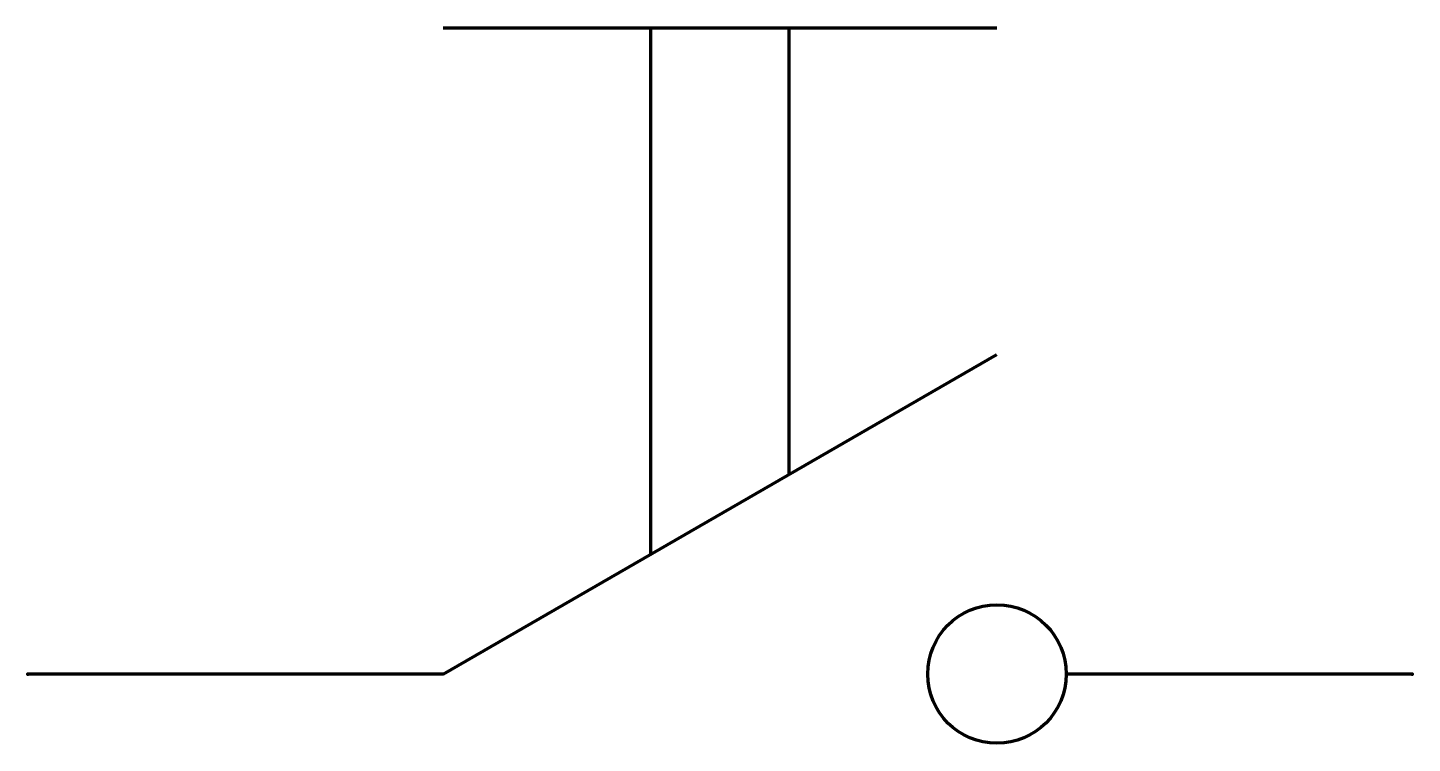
# Model space of a CAD drawing. Header units: millimetres. Extents: x 0 to 15, y -0.8 to 7.
import ezdxf

# ---------------------------------------------------------------- set-up
doc = ezdxf.new("R2010")
doc.units = ezdxf.units.MM
doc.layers.get('0').update_dxf_attribs({"linetype": 'CONTINUOUS', "lineweight": 0})

msp = doc.modelspace()

# ---------------------------------------------------------------- linework, layer by layer
at = {"color": 7, "linetype": 'CONTINUOUS', "lineweight": 70}
for p, q in [((4.5, 7), (10.5, 7)), ((6.75, 1.3), (6.75, 7)), ((8.25, 2.16), (8.25, 7)), ((4.5, 0), (10.5, 3.46)), ((4.5, 0), (0, 0)), ((15, 0), (11.25, 0))]:
    msp.add_line(p, q, dxfattribs=at)
msp.add_circle((10.5, 0), 0.75, dxfattribs=at)
for p in [(0, 0), (15, 0)]:
    msp.add_point(p, dxfattribs=at)

doc.saveas('drawing.dxf')
